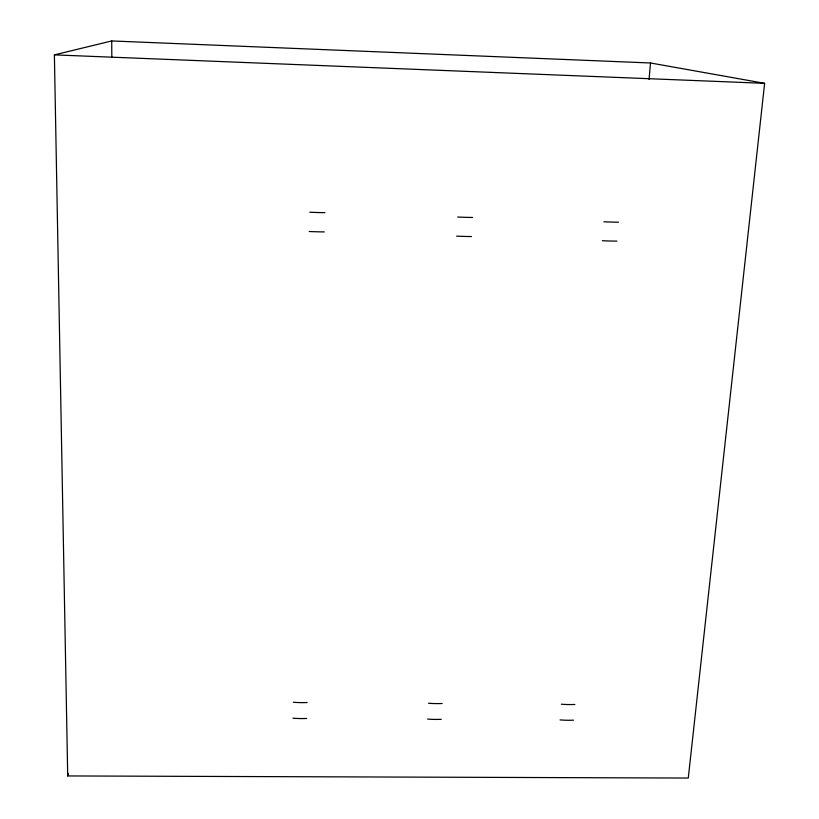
<?xml version="1.0" encoding="UTF-8"?>
<svg xmlns="http://www.w3.org/2000/svg" width="819" height="819" viewBox="0 0 819 819"><rect width="100%" height="100%" fill="white"/><g stroke="black" fill="none" stroke-linecap="round" stroke-linejoin="round"><path stroke-width="1.23" d="M649.047 79.525L650.511 62.981L111.701 40.95L54.382 54.873L67.711 775.941L688.277 778.05L764.618 83.333L650.511 62.981M67.711 775.941L68.407 773.484M54.382 54.873L764.618 83.333M111.701 40.95L111.834 57.545M472.604 217.455A55.661 7.627 2.8 0 1 457.698 217.035M471.488 236.537A55.467 8.292 2.9 0 1 456.633 236.138M324.908 212.664A56.091 7.74 2.1 0 1 309.736 212.223M324.314 231.91A55.897 8.415 2 0 1 309.193 231.49M618.519 222.205A55.743 7.453 3.6 0 1 603.879 221.775M616.891 241.124A55.549 8.098 3.7 0 1 602.303 240.725M441.246 719.317A50.655 23.546 3.9 0 1 427.631 719.062M442.168 703.501A50.809 23.096 3.8 0 1 428.511 703.245M573.535 720.167A50.768 23.024 6.7 0 1 560.073 719.911M574.866 704.463A50.921 22.584 6.5 0 1 561.363 704.207M306.695 718.458A51.013 23.864 0.9 0 1 292.926 718.191M307.186 702.528A51.167 23.403 0.9 0 1 293.366 702.262"/></g></svg>
